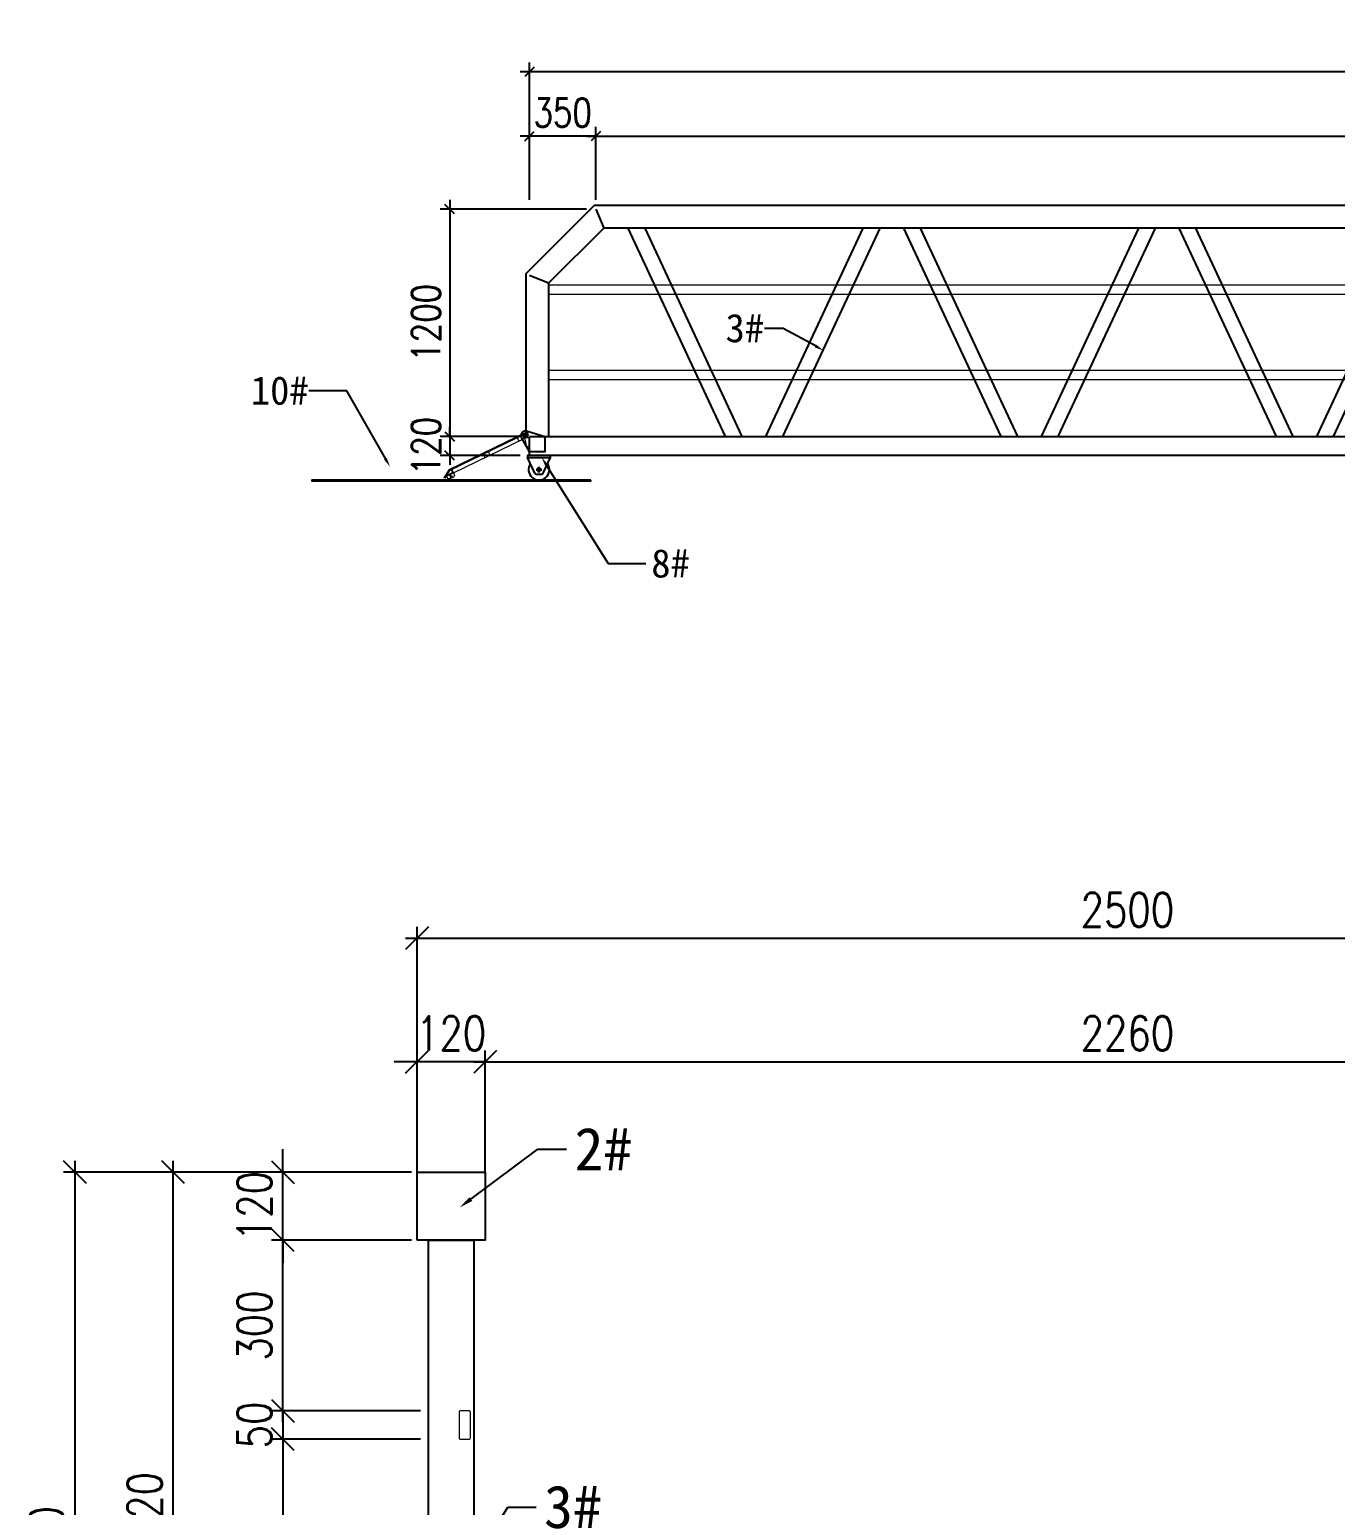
# Model space of a CAD drawing. Extents: x 8238 to 123366, y -35216 to 128109.
# Drawn here: x 37838 to 44732, y 40131 to 47920 of the extents above; entities that cross this region are included whole.
import ezdxf
from ezdxf import colors
from ezdxf.entities.mleader import LeaderData, LeaderLine
from ezdxf.math import Vec2, Vec3

# ---------------------------------------------------------------- set-up
doc = ezdxf.new("R2010")
doc.units = 0
doc.header["$LTSCALE"] = 1000
doc.header["$MEASUREMENT"] = 0
doc.linetypes.add('CENTER', pattern=[2, 1.25, -0.25, 0.25, -0.25])
doc.linetypes.add('CENTER2', pattern=[28.575, 19.05, -3.175, 3.175, -3.175])
for name, color, linetype, lineweight in [('加强板', 140, 'Continuous', 18), ('图框', 7, 'Continuous', 13), ('型材', 7, 'Continuous', 15), ('铝斜撑', 241, 'Continuous', 9)]:
    doc.layers.add(name, color=color, linetype=linetype, lineweight=lineweight)
for name, color, linetype in [('标注', 9, 'Continuous'), ('连接端梁', 130, 'Continuous'), ('铝横梁', 220, 'Continuous'), ('铝通', 4, 'Continuous')]:
    doc.layers.add(name, color=color, linetype=linetype)
doc.styles.add('Arial', font='')
doc.styles.add('HZTXT', font='txtw.shx', dxfattribs={"width": 0.8, "bigfont": 'hztxtw.shx'})
doc.styles.get('Arial').set_extended_font_data('STXihei')
doc.dimstyles.new('DIM-40-SC0.5', dxfattribs={"dimscale": 40, "dimtxt": 3, "dimasz": 2, "dimexe": 1, "dimexo": 1, "dimgap": 1, "dimtad": 1, "dimdec": 1, "dimlfac": 0.5, "dimdsep": 46, "dimtxsty": 'HZTXT', "dimblk": 'OBLIQUE', "dimcen": 0, "dimdle": 1, "dimclrd": 9, "dimclre": 9, "dimclrt": 2, "dimadec": 1, "dimazin": 0, "dimtfac": 1, "dimtdec": 1, "dimtix": 1, "dimtmove": 2, "dimatfit": 3, "dimldrblk": 'OBLIQUE', "dimfxl": 10, "dimtolj": 1, "dimtzin": 0, "dimarcsym": 1})
doc.dimstyles.new('DIM-50', dxfattribs={"dimscale": 50, "dimtxt": 3, "dimasz": 1, "dimexe": 1, "dimexo": 1, "dimgap": 1, "dimtad": 1, "dimdec": 1, "dimdsep": 46, "dimtxsty": 'HZTXT', "dimblk": 'OBLIQUE', "dimblk1": 'ARCHTICK', "dimblk2": 'OBLIQUE', "dimcen": 0, "dimdle": 1, "dimclrd": 9, "dimclre": 9, "dimclrt": 2, "dimadec": 1, "dimazin": 0, "dimtfac": 1, "dimtdec": 1, "dimtix": 1, "dimtmove": 2, "dimatfit": 3, "dimldrblk": 'OBLIQUE', "dimfxl": 15, "dimtolj": 1, "dimtzin": 0, "dimarcsym": 1})

# ---------------------------------------------------------------- blocks, each defined once
blk = doc.blocks.new('_Oblique')
at = {"color": 0, "linetype": 'ByBlock', "lineweight": -2}
blk.add_line((-0.5, -0.5), (0.5, 0.5), dxfattribs=at)
blk = doc.blocks.new('*D385')
at = {"layer": 'Defpoints', "color": 0, "linetype": 'ByBlock', "transparency": 16777216}
for p in [(40477.8, 47696.3), (40477.8, 46971.8, 0), (54477.8, 46971.8, 0)]:
    blk.add_point(p, dxfattribs=at)
at = {"layer": '标注', "color": 9, "linetype": 'ByBlock', "lineweight": -2, "transparency": 16777216}
for p, q in [((54527.8, 47696.3), (40427.8, 47696.3)), ((40477.8, 47021.8), (40477.8, 47746.3)), ((54477.8, 47021.8), (54477.8, 47746.3))]:
    blk.add_line(p, q, dxfattribs=at)
at = {"layer": '标注', "color": 9, "linetype": 'ByBlock', "lineweight": -2, "transparency": 16777216, "xscale": 50, "yscale": 50, "zscale": 50, "rotation": 180}
blk.add_blockref('_Oblique', (40477.8, 47696.3), dxfattribs=at)
at = {"layer": '标注', "color": 9, "linetype": 'ByBlock', "lineweight": -2, "transparency": 16777216, "xscale": 50, "yscale": 50, "zscale": 50}
blk.add_blockref('_Oblique', (54477.8, 47696.3), dxfattribs=at)
at = {"layer": '标注', "color": 2, "linetype": 'ByBlock', "transparency": 16777216, "insert": (47477.8, 47821.3), "char_height": 150, "attachment_point": 5, "style": 'HZTXT'}
blk.add_mtext('\\A1;14000', dxfattribs=at)
blk = doc.blocks.new('_ArchTick')
at = {"color": 0, "linetype": 'ByBlock', "const_width": 0.4}
blk.add_lwpolyline([(-0.5, -0.5), (0.5, 0.5)], dxfattribs=at)
blk = doc.blocks.new('EB')
at = {"layer": '加强板'}
blk.add_lwpolyline([(1337537242.4, 365767056.4), (1337537242.4, 365767006.4), (1337537257.4, 365767006.4), (1337537267.4, 365767056.4)], close=True, dxfattribs=at)
at = {"layer": '铝通'}
blk.add_lwpolyline([(1337537285.1, 365767056, 0.668622), (1337537253.6, 365767089.8), (1337537162.4, 365767061.4), (1337537162.4, 365766981.4), (1337537242.4, 365766981.4)], format="xyb", close=True, dxfattribs=at)
blk.add_circle((1337537262.4, 365767066.4), 7, dxfattribs=at)
blk = doc.blocks.new('*D400')
at = {"layer": 'Defpoints', "color": 0, "linetype": 'ByBlock', "transparency": 16777216}
for p in [(40477.8, 47356.5), (40477.8, 46971.8, 0), (40827.8, 46971.8, 0)]:
    blk.add_point(p, dxfattribs=at)
at = {"layer": '标注', "color": 9, "linetype": 'ByBlock', "lineweight": -2, "transparency": 16777216}
for p, q in [((40477.8, 47021.8), (40477.8, 47406.5)), ((40827.8, 47021.8), (40827.8, 47406.5)), ((40477.8, 47356.5), (40427.8, 47356.5)), ((40827.8, 47356.5), (40477.8, 47356.5)), ((40827.8, 47356.5), (40877.8, 47356.5))]:
    blk.add_line(p, q, dxfattribs=at)
at = {"layer": '标注', "color": 9, "linetype": 'ByBlock', "lineweight": -2, "transparency": 16777216, "xscale": 50, "yscale": 50, "zscale": 50}
blk.add_blockref('_Oblique', (40477.8, 47356.5), dxfattribs=at)
at = {"layer": '标注', "color": 9, "linetype": 'ByBlock', "lineweight": -2, "transparency": 16777216, "xscale": 50, "yscale": 50, "zscale": 50, "rotation": 180}
blk.add_blockref('_Oblique', (40827.8, 47356.5), dxfattribs=at)
at = {"layer": '标注', "color": 2, "linetype": 'ByBlock', "transparency": 16777216, "insert": (40652.8, 47481.5), "char_height": 150, "attachment_point": 5, "style": 'HZTXT'}
blk.add_mtext('\\A1;350', dxfattribs=at)
blk = doc.blocks.new('*D401')
at = {"layer": 'Defpoints', "color": 0, "linetype": 'ByBlock', "transparency": 16777216}
for p in [(54127.8, 47356.5), (40827.8, 46971.8, 0), (54127.8, 46971.8, 0)]:
    blk.add_point(p, dxfattribs=at)
at = {"layer": '标注', "color": 9, "linetype": 'ByBlock', "lineweight": -2, "transparency": 16777216}
for p, q in [((40827.8, 47021.8), (40827.8, 47406.5)), ((54127.8, 47021.8), (54127.8, 47406.5)), ((40777.8, 47356.5), (54177.8, 47356.5))]:
    blk.add_line(p, q, dxfattribs=at)
at = {"layer": '标注', "color": 9, "linetype": 'ByBlock', "lineweight": -2, "transparency": 16777216, "xscale": 50, "yscale": 50, "zscale": 50, "rotation": 180}
blk.add_blockref('_Oblique', (40827.8, 47356.5), dxfattribs=at)
at = {"layer": '标注', "color": 9, "linetype": 'ByBlock', "lineweight": -2, "transparency": 16777216, "xscale": 50, "yscale": 50, "zscale": 50}
blk.add_blockref('_Oblique', (54127.8, 47356.5), dxfattribs=at)
at = {"layer": '标注', "color": 2, "linetype": 'ByBlock', "transparency": 16777216, "insert": (47477.8, 47481.5), "char_height": 150, "attachment_point": 5, "style": 'HZTXT'}
blk.add_mtext('\\A1;13300', dxfattribs=at)
blk = doc.blocks.new('GW-R')
at = {"color": 3, "linetype": 'CENTER2'}
for p, q in [((8398.2, 1959.9), (8368.2, 1959.9)), ((8383.2, 1944.9), (8383.2, 1974.9))]:
    blk.add_line(p, q, dxfattribs=at)
at = {"color": 1, "linetype": 'CENTER', "ltscale": 0.52}
for p, q in [((8368.9, 1959.9), (8397.5, 1959.9)), ((8383.2, 1974.2), (8383.2, 1945.6))]:
    blk.add_line(p, q, dxfattribs=at)
blk.add_lwpolyline([(8443.2, 2034.9), (8323.2, 2034.9), (8323.2, 2024.9), (8443.2, 2024.9)], close=True)
at = {"color": 0}
for points in [[(8360.4, 1941.6), (8323.2, 2024.9)], [(8405.9, 1941.6), (8443.2, 2024.9)]]:
    blk.add_lwpolyline(points, dxfattribs=at)
blk.add_lwpolyline([(8405.9, 1941.6, -0.317501), (8396.5, 1934.9), (8369.9, 1934.9, -0.317501), (8360.4, 1941.6)], format="xyb")
blk.add_circle((8383.2, 1959.9), 9)
blk.add_circle((8383.2, 1959.9), 9)
blk.add_arc((8383.2, 1959.9), 55, 144.99437, 35.00563)
blk = doc.blocks.new('*U357')
at = {"layer": '铝横梁', "color": 6}
for points in [[(-664.3, 550), (-150.8, -550)], [(-576, 550), (-62.5, -550)], [(576, 550), (62.5, -550)], [(664.3, 550), (150.8, -550)]]:
    blk.add_lwpolyline(points, dxfattribs=at)
blk = doc.blocks.new('*U358')
at = {"layer": '标注', "color": 0, "linetype": 'ByBlock', "lineweight": -2, "transparency": 16777216}
for p in [(0, 0), (1454, 0), (2908, 0)]:
    blk.add_blockref('*U357', p, dxfattribs=at)
blk = doc.blocks.new('*D469')
at = {"color": 9, "lineweight": -2, "transparency": 16777216}
for p, q in [((40777.8, 46971.8), (40006.6, 46971.8)), ((40056.6, 47021.8), (40056.6, 45721.8)), ((40427.8, 45771.8), (40006.6, 45771.8))]:
    blk.add_line(p, q, dxfattribs=at)
at = {"layer": 'Defpoints', "color": 0, "transparency": 16777216}
for p in [(40827.8, 46971.8, 0), (40056.6, 45771.8), (40477.8, 45771.8, 0)]:
    blk.add_point(p, dxfattribs=at)
at = {"color": 9, "lineweight": -2, "transparency": 16777216, "xscale": 50, "yscale": 50, "zscale": 50}
for p, rotation in [((40056.6, 46971.8), 90), ((40056.6, 45771.8), 270)]:
    blk.add_blockref('_Oblique', p, dxfattribs=dict(at, rotation=rotation))
at = {"color": 2, "transparency": 16777216, "insert": (39931.6, 46371.8), "char_height": 150, "attachment_point": 5, "rotation": 90, "style": 'HZTXT'}
blk.add_mtext('\\A1;1200', dxfattribs=at)
blk = doc.blocks.new('*D470')
at = {"color": 9, "lineweight": -2, "transparency": 16777216}
for p, q in [((40056.6, 45771.8), (40056.6, 45821.8)), ((40427.8, 45771.8), (40006.6, 45771.8)), ((40056.6, 45771.8), (40056.6, 45671.8)), ((40427.8, 45671.8), (40006.6, 45671.8)), ((40056.6, 45671.8), (40056.6, 45621.8))]:
    blk.add_line(p, q, dxfattribs=at)
at = {"layer": 'Defpoints', "color": 0, "transparency": 16777216}
for p in [(40477.8, 45771.8, 0), (40056.6, 45671.8), (40477.8, 45671.8, 0)]:
    blk.add_point(p, dxfattribs=at)
at = {"color": 9, "lineweight": -2, "transparency": 16777216, "xscale": 50, "yscale": 50, "zscale": 50}
for p, rotation in [((40056.6, 45771.8), 270), ((40056.6, 45671.8), 90)]:
    blk.add_blockref('_Oblique', p, dxfattribs=dict(at, rotation=rotation))
at = {"color": 2, "transparency": 16777216, "insert": (39931.6, 45721.8), "char_height": 150, "width": 285.714, "attachment_point": 5, "rotation": 90, "style": 'HZTXT'}
blk.add_mtext('\\A1;{\\Ftxtw,hztxtw|c134;120}', dxfattribs=at)
blk = doc.blocks.new('A$C32F71815')
at = {"layer": '铝斜撑', "linetype": 'Continuous'}
for p, q in [((3, 20), (0, 20)), ((0, 20), (0, 0)), ((40, 0), (0, 0)), ((3, 20), (3, 3)), ((40, 3), (3, 3)), ((40, 0), (40, 3))]:
    blk.add_line(p, q, dxfattribs=at)
blk = doc.blocks.new('A$C42B83C84')
at = {"layer": '图框', "lineweight": 0}
h = blk.add_hatch(dxfattribs=at)
h.set_pattern_fill('ANSI31', color=256, scale=0.5, style=0)
h.set_pattern_definition([(45, (82514.4754, -36464.1272), (-1.122532015, 1.122532015), [])])
edge = h.paths.add_edge_path(flags=17)
edge.add_arc((15, 30), 6.5, 0, 360)
edge = h.paths.add_edge_path()
edge.add_arc((15, 30), 10, 0, 360)
for p, q in [((0, 25), (0, 45)), ((0, 45), (458.1, 45)), ((5, 25), (0, 25)), ((5, 40), (5, 25)), ((456.6, 40), (5, 40)), ((456.6, 40), (497.3, 14.9)), ((458.1, 45), (500, 19.1)), ((461.7, 7), (461.7, 23)), ((466.7, 7), (466.7, 23)), ((497.3, 14.9), (500, 19.1))]:
    blk.add_line(p, q, dxfattribs=at)
for points in [[(29.2, 20), (29.2, 40), (444.2, 40), (444.2, 20)], [(59.2, 40), (59.2, 20), (29.2, 20), (29.2, 40)], [(259.2, 40), (259.2, 20), (229.2, 20), (229.2, 40)]]:
    blk.add_lwpolyline(points, close=True, dxfattribs=at)
blk.add_lwpolyline([(444.2, 20), (444.2, 10, 0.414214), (454.2, 0), (474.2, 0, 0.414214), (484.2, 10), (484.2, 20)], format="xyb", dxfattribs=at)
blk.add_lwpolyline([(458.2, 0), (458.2, 7), (470.2, 7), (470.2, 0)], dxfattribs=at)
for radius in [10, 6.5]:
    blk.add_circle((15, 30), radius, dxfattribs=at)
blk.add_blockref('A$C32F71815', (444.2, 20), dxfattribs=at)
blk = doc.blocks.new('*D403')
at = {"layer": 'Defpoints', "color": 0, "transparency": 16777216}
for p in [(40679.6, 43591.7), (40679.6, 43163.8, 0), (40919.6, 43163.8, 0)]:
    blk.add_point(p, dxfattribs=at)
at = {"layer": '标注', "color": 9, "lineweight": -2, "transparency": 16777216}
for p, q in [((40679.6, 43203.8), (40679.6, 43631.7)), ((40919.6, 43203.8), (40919.6, 43631.7)), ((40679.6, 43591.7), (40599.6, 43591.7)), ((40919.6, 43591.7), (40679.6, 43591.7)), ((40919.6, 43591.7), (40999.6, 43591.7))]:
    blk.add_line(p, q, dxfattribs=at)
at = {"layer": '标注', "color": 9, "lineweight": -2, "transparency": 16777216, "xscale": 80, "yscale": 80, "zscale": 80}
blk.add_blockref('_Oblique', (40679.6, 43591.7), dxfattribs=at)
at = {"layer": '标注', "color": 9, "lineweight": -2, "transparency": 16777216, "xscale": 80, "yscale": 80, "zscale": 80, "rotation": 180}
blk.add_blockref('_Oblique', (40919.6, 43591.7), dxfattribs=at)
at = {"layer": '标注', "color": 2, "transparency": 16777216, "insert": (40799.6, 43691.7), "char_height": 120, "attachment_point": 5, "style": 'HZTXT'}
blk.add_mtext('\\A1;120', dxfattribs=at)
blk = doc.blocks.new('*D404')
at = {"layer": 'Defpoints', "color": 0, "transparency": 16777216}
for p in [(45439.6, 43591.7), (40919.6, 43163.8), (45439.6, 43163.8)]:
    blk.add_point(p, dxfattribs=at)
at = {"layer": '标注', "color": 9, "lineweight": -2, "transparency": 16777216}
for p, q in [((40919.6, 43203.8), (40919.6, 43631.7)), ((45439.6, 43203.8), (45439.6, 43631.7)), ((40879.6, 43591.7), (45479.6, 43591.7))]:
    blk.add_line(p, q, dxfattribs=at)
at = {"layer": '标注', "color": 9, "lineweight": -2, "transparency": 16777216, "xscale": 80, "yscale": 80, "zscale": 80, "rotation": 180}
blk.add_blockref('_Oblique', (40919.6, 43591.7), dxfattribs=at)
at = {"layer": '标注', "color": 9, "lineweight": -2, "transparency": 16777216, "xscale": 80, "yscale": 80, "zscale": 80}
blk.add_blockref('_Oblique', (45439.6, 43591.7), dxfattribs=at)
at = {"layer": '标注', "color": 2, "transparency": 16777216, "insert": (43179.6, 43691.7), "char_height": 120, "attachment_point": 5, "style": 'HZTXT'}
blk.add_mtext('\\A1;2260', dxfattribs=at)
blk = doc.blocks.new('*D406')
at = {"layer": 'Defpoints', "color": 0, "transparency": 16777216}
for p in [(45679.6, 44026.3), (40679.6, 43163.8), (45679.6, 43163.8)]:
    blk.add_point(p, dxfattribs=at)
at = {"layer": '标注', "color": 9, "lineweight": -2, "transparency": 16777216}
for p, q in [((40679.6, 43203.8), (40679.6, 44066.3)), ((45679.6, 43203.8), (45679.6, 44066.3)), ((40639.6, 44026.3), (45719.6, 44026.3))]:
    blk.add_line(p, q, dxfattribs=at)
at = {"layer": '标注', "color": 9, "lineweight": -2, "transparency": 16777216, "xscale": 80, "yscale": 80, "zscale": 80, "rotation": 180}
blk.add_blockref('_Oblique', (40679.6, 44026.3), dxfattribs=at)
at = {"layer": '标注', "color": 9, "lineweight": -2, "transparency": 16777216, "xscale": 80, "yscale": 80, "zscale": 80}
blk.add_blockref('_Oblique', (45679.6, 44026.3), dxfattribs=at)
at = {"layer": '标注', "color": 2, "transparency": 16777216, "insert": (43179.6, 44126.3), "char_height": 120, "attachment_point": 5, "style": 'HZTXT'}
blk.add_mtext('\\A1;2500', dxfattribs=at)
blk = doc.blocks.new('*D411')
at = {"layer": 'Defpoints', "color": 0, "transparency": 16777216}
for p in [(39821.1, 43203.8), (40699.7, 43203.8, 0), (40699.7, 40763.8)]:
    blk.add_point(p, dxfattribs=at)
at = {"layer": '标注', "color": 9, "lineweight": -2, "transparency": 16777216}
for p, q in [((40659.7, 43203.8), (39781.1, 43203.8)), ((39821.1, 40723.8), (39821.1, 43243.8)), ((40659.7, 40763.8), (39781.1, 40763.8))]:
    blk.add_line(p, q, dxfattribs=at)
at = {"layer": '标注', "color": 9, "lineweight": -2, "transparency": 16777216, "xscale": 80, "yscale": 80, "zscale": 80}
for p, rotation in [((39821.1, 43203.8), 90), ((39821.1, 40763.8), 270)]:
    blk.add_blockref('_Oblique', p, dxfattribs=dict(at, rotation=rotation))
at = {"layer": '标注', "color": 2, "transparency": 16777216, "insert": (39721.1, 41983.8), "char_height": 120, "attachment_point": 5, "rotation": 90, "style": 'HZTXT'}
blk.add_mtext('\\A1;1220', dxfattribs=at)
blk = doc.blocks.new('*D412')
at = {"layer": 'Defpoints', "color": 0, "transparency": 16777216}
for p in [(40207.3, 43203.8), (40699.7, 43203.8, 0), (40699.7, 42963.8)]:
    blk.add_point(p, dxfattribs=at)
at = {"layer": '标注', "color": 9, "lineweight": -2, "transparency": 16777216}
for p, q in [((40207.3, 43203.8), (40207.3, 43283.8)), ((40659.7, 43203.8), (40167.3, 43203.8)), ((40207.3, 42963.8), (40207.3, 43203.8)), ((40659.7, 42963.8), (40167.3, 42963.8)), ((40207.3, 42963.8), (40207.3, 42883.8))]:
    blk.add_line(p, q, dxfattribs=at)
at = {"layer": '标注', "color": 9, "lineweight": -2, "transparency": 16777216, "xscale": 80, "yscale": 80, "zscale": 80}
for p, rotation in [((40207.3, 43203.8), 270), ((40207.3, 42963.8), 90)]:
    blk.add_blockref('_Oblique', p, dxfattribs=dict(at, rotation=rotation))
at = {"layer": '标注', "color": 2, "transparency": 16777216, "insert": (40107.3, 43083.8), "char_height": 120, "attachment_point": 5, "rotation": 90, "style": 'HZTXT'}
blk.add_mtext('\\A1;120', dxfattribs=at)
blk = doc.blocks.new('*D413')
at = {"layer": 'Defpoints', "color": 0, "transparency": 16777216}
for p in [(40699.7, 43203.8, 0), (39475.9, 40523.8), (40699.7, 40523.8, 0)]:
    blk.add_point(p, dxfattribs=at)
at = {"layer": '标注', "color": 9, "lineweight": -2, "transparency": 16777216}
for p, q in [((40659.7, 43203.8), (39435.9, 43203.8)), ((39475.9, 43243.8), (39475.9, 40483.8)), ((40659.7, 40523.8), (39435.9, 40523.8))]:
    blk.add_line(p, q, dxfattribs=at)
at = {"layer": '标注', "color": 9, "lineweight": -2, "transparency": 16777216, "xscale": 80, "yscale": 80, "zscale": 80}
for p, rotation in [((39475.9, 43203.8), 90), ((39475.9, 40523.8), 270)]:
    blk.add_blockref('_Oblique', p, dxfattribs=dict(at, rotation=rotation))
at = {"layer": '标注', "color": 2, "transparency": 16777216, "insert": (39375.9, 41863.8), "char_height": 120, "attachment_point": 5, "rotation": 90, "style": 'HZTXT'}
blk.add_mtext('\\A1;1340', dxfattribs=at)
blk = doc.blocks.new('*D414')
at = {"layer": 'Defpoints', "color": 0, "transparency": 16777216}
for p in [(40207.3, 42963.8), (40699.7, 42963.8, 0), (40731.6, 42363.8)]:
    blk.add_point(p, dxfattribs=at)
at = {"layer": '标注', "color": 9, "lineweight": -2, "transparency": 16777216}
for p, q in [((40207.3, 42323.8), (40207.3, 43003.8)), ((40659.7, 42963.8), (40167.3, 42963.8)), ((40691.6, 42363.8), (40167.3, 42363.8))]:
    blk.add_line(p, q, dxfattribs=at)
at = {"layer": '标注', "color": 9, "lineweight": -2, "transparency": 16777216, "xscale": 80, "yscale": 80, "zscale": 80}
for p, rotation in [((40207.3, 42963.8), 90), ((40207.3, 42363.8), 270)]:
    blk.add_blockref('_Oblique', p, dxfattribs=dict(at, rotation=rotation))
at = {"layer": '标注', "color": 2, "transparency": 16777216, "insert": (40107.3, 42663.8), "char_height": 120, "attachment_point": 5, "rotation": 90, "style": 'HZTXT'}
blk.add_mtext('\\A1;300', dxfattribs=at)
blk = doc.blocks.new('*D416')
at = {"layer": 'Defpoints', "color": 0, "transparency": 16777216}
for p in [(40731.6, 42363.8), (40207.3, 42263.8), (40731.6, 42263.8)]:
    blk.add_point(p, dxfattribs=at)
at = {"layer": '标注', "color": 9, "lineweight": -2, "transparency": 16777216}
for p, q in [((40207.3, 42363.8), (40207.3, 42443.8)), ((40691.6, 42363.8), (40167.3, 42363.8)), ((40207.3, 42363.8), (40207.3, 42263.8)), ((40691.6, 42263.8), (40167.3, 42263.8)), ((40207.3, 42263.8), (40207.3, 42183.8))]:
    blk.add_line(p, q, dxfattribs=at)
at = {"layer": '标注', "color": 9, "lineweight": -2, "transparency": 16777216, "xscale": 80, "yscale": 80, "zscale": 80}
for p, rotation in [((40207.3, 42363.8), 270), ((40207.3, 42263.8), 90)]:
    blk.add_blockref('_Oblique', p, dxfattribs=dict(at, rotation=rotation))
at = {"layer": '标注', "color": 2, "transparency": 16777216, "insert": (40107.3, 42313.8), "char_height": 120, "attachment_point": 5, "rotation": 90, "style": 'HZTXT'}
blk.add_mtext('\\A1;50', dxfattribs=at)
blk = doc.blocks.new('*D419')
at = {"layer": 'Defpoints', "color": 0, "transparency": 16777216}
for p in [(40731.6, 42263.8), (40207.3, 41463.8), (40731.6, 41463.8, 0)]:
    blk.add_point(p, dxfattribs=at)
at = {"layer": '标注', "color": 9, "lineweight": -2, "transparency": 16777216}
for p, q in [((40207.3, 42303.8), (40207.3, 41423.8)), ((40691.6, 42263.8), (40167.3, 42263.8)), ((40691.6, 41463.8), (40167.3, 41463.8))]:
    blk.add_line(p, q, dxfattribs=at)
at = {"layer": '标注', "color": 9, "lineweight": -2, "transparency": 16777216, "xscale": 80, "yscale": 80, "zscale": 80}
for p, rotation in [((40207.3, 42263.8), 90), ((40207.3, 41463.8), 270)]:
    blk.add_blockref('_Oblique', p, dxfattribs=dict(at, rotation=rotation))
at = {"layer": '标注', "color": 2, "transparency": 16777216, "insert": (40107.3, 41863.8), "char_height": 120, "attachment_point": 5, "rotation": 90, "style": 'HZTXT'}
blk.add_mtext('\\A1;400', dxfattribs=at)
blk = doc.blocks.new('asfsdfsdfgf')
at = {"layer": '型材', "elevation": 0}
blk.add_lwpolyline([(40862.55, 42263.77, 0.4142136), (40867.55, 42268.77), (40867.55, 42358.77, 0.4142136), (40862.55, 42363.77), (40832.55, 42363.77, 0.4142136), (40827.55, 42358.77), (40827.55, 42268.77, 0.4142136), (40832.55, 42263.77)], format="xyb", close=True, dxfattribs=at)
at = {"layer": '铝横梁', "color": 6, "elevation": 0}
blk.add_lwpolyline([(40719.55, 42963.8), (40879.55, 42963.8), (40879.55, 40763.81), (40719.55, 40763.81)], close=True, dxfattribs=at)
at = {"layer": '铝通', "elevation": 0}
blk.add_lwpolyline([(40679.55, 42963.8), (40679.55, 43203.8), (40919.55, 43203.8), (40919.55, 42963.8), (40679.55, 42963.8)], dxfattribs=at)
at = {"layer": '标注'}
for base, p1, p2, picture, middle in [((45679.58, 44026.25, 0), (40679.55, 43163.8, 0), (45679.58, 43163.8, 0), '*D406', (43179.56, 44126.25, 0)), ((45439.58, 43591.72, 0), (40919.55, 43163.8, 0), (45439.58, 43163.8, 0), '*D404', (43179.56, 43691.72, 0))]:
    dim = blk.add_linear_dim(base=base, p1=p1, p2=p2, dimstyle='DIM-40-SC0.5', dxfattribs=at)
    dim.commit()
    dim.dimension.update_dxf_attribs({"geometry": picture, "text_midpoint": middle})
for base, p1, p2, angle, picture, middle in [((40679.55, 43591.72, 0), (40919.55, 43163.8, 0), (40679.55, 43163.8, 0), 180, '*D403', (40799.55, 43691.72, 0)), ((40207.26, 43203.8, 0), (40699.65, 42963.8, 0), (40699.65, 43203.8, 0), 90, '*D412', (40107.26, 43083.8, 0)), ((39475.9, 40523.81, 0), (40699.65, 43203.8, 0), (40699.65, 40523.81, 0), 90, '*D413', (39375.9, 41863.8, 0)), ((39821.07, 43203.8, 0), (40699.65, 40763.81, 0), (40699.65, 43203.8, 0), 90, '*D411', (39721.07, 41983.8, 0)), ((40207.26, 42963.8, 0), (40731.55, 42363.77, 0), (40699.65, 42963.8, 0), 90, '*D414', (40107.26, 42663.79, 0)), ((40207.26, 42263.77, 0), (40731.55, 42363.77, 0), (40731.55, 42263.77, 0), 90, '*D416', (40107.26, 42313.77, 0)), ((40207.26, 41463.77, 0), (40731.55, 42263.77, 0), (40731.55, 41463.77, 0), 90, '*D419', (40107.26, 41863.77, 0))]:
    dim = blk.add_linear_dim(base=base, p1=p1, p2=p2, angle=angle, dimstyle='DIM-40-SC0.5', dxfattribs=at)
    dim.commit()
    dim.dimension.update_dxf_attribs({"geometry": picture, "text_midpoint": middle})
at = {"layer": '标注', "color": 6}
ml = blk.add_multileader_mtext('Standard', dxfattribs=at)
ml.set_content('2#', color=6, style='Arial')
ml.set_leader_properties(color=9)
ml.build(insert=Vec2(0, 0))
ml.multileader.update_dxf_attribs({"dogleg_length": 100, "arrow_head_size": 50})
ctx = ml.context
ctx.base_point, ctx.char_height, ctx.arrow_head_size, ctx.landing_gap_size, ctx.plane_origin = Vec3(41205.18, 43284.85, 0), 150, 50, 1, Vec3(41105.18, 43748.58, 0)
ctx.text_align_type = 2
notes = []
notes.append((ctx, [(0, (1, 1, 0), (41105.18, 43284.85, 0), (1, 0), 100, [(0, [(40829.3, 43078.72, 0)], 0, [])])]))
ctx.mtext.insert, ctx.mtext.alignment, ctx.mtext.flow_direction = Vec3(41437.91, 43359.85, 0), 3, 5
ml = blk.add_multileader_mtext('Standard', dxfattribs=at)
ml.set_content('3#', color=6, style='Arial')
ml.set_leader_properties(color=9)
ml.build(insert=Vec2(0, 0))
ml.multileader.update_dxf_attribs({"dogleg_length": 100, "arrow_head_size": 50})
ctx = ml.context
ctx.base_point, ctx.char_height, ctx.arrow_head_size, ctx.landing_gap_size, ctx.plane_origin = Vec3(41098.78, 42024.54, 0), 150, 50, 1, Vec3(37997.78, 42488.27, 0)
ctx.text_align_type = 2
notes.append((ctx, [(0, (1, 1, 0), (40998.78, 42024.54, 0), (1, 0), 100, [(0, [(40785.83, 41678.6, 0)], 0, [])])]))
ctx.mtext.insert, ctx.mtext.alignment, ctx.mtext.flow_direction = Vec3(41330.51, 42101.34, 0), 3, 5
for ctx, leaders in notes:
    for number, flags, end, landing, length, lines in leaders:
        leader = LeaderData()
        leader.index, (leader.has_last_leader_line, leader.has_dogleg_vector, leader.attachment_direction) = number, flags
        leader.last_leader_point, leader.dogleg_vector, leader.dogleg_length = Vec3(end), Vec3(landing), length
        for number, points, colour, breaks in lines:
            line = LeaderLine()
            line.index, line.vertices, line.color, line.breaks = number, Vec3.list(points), colors.encode_raw_color(colour), breaks
            leader.lines.append(line)
        ctx.leaders.append(leader)

msp = doc.modelspace()

# ---------------------------------------------------------------- linework, layer by layer
at = {"color": 7}
msp.add_lwpolyline([(40802.3, 45541.96), (39329.12, 45541.96), (39329.12, 45537.96), (40802.3, 45537.96), (40802.3, 45541.96)], dxfattribs=at)
at = {"layer": '型材'}
for points in [[(40577.78, 46571.82), (54377.78, 46571.82), (54377.78, 46521.82), (40577.78, 46521.82)], [(40577.78, 46121.82), (54377.78, 46121.82), (54377.78, 46071.82), (40577.78, 46071.82)]]:
    msp.add_lwpolyline(points, close=True, dxfattribs=at)
at = {"layer": '铝通', "color": 4}
for points in [[(54497.78, 45771.81), (54497.78, 46630.1), (54136.06, 46991.81), (40819.49, 46991.81), (40457.78, 46630.1), (40457.78, 45771.81)], [(40827.78, 46971.81), (40869.2, 46871.81)], [(54377.78, 45771.81), (54377.78, 46580.39), (54086.36, 46871.81), (40869.2, 46871.81), (40577.78, 46580.39), (40577.78, 45771.81)], [(40577.78, 46580.39), (40477.78, 46621.81)], [(40477.78, 45771.81), (54477.78, 45771.81), (54477.78, 45671.81), (40477.78, 45671.81), (40477.78, 45771.81)]]:
    msp.add_lwpolyline(points, dxfattribs=at)
at = {"layer": '铝通'}
msp.add_circle((40457.78, 45776.81), 7, dxfattribs=at)

# ---------------------------------------------------------------- block references
msp.add_blockref('GW-R', (32144.58, 43636.88))
at = {"layer": '图框', "lineweight": 0, "xscale": -1, "rotation": 25.91412500438139}
msp.add_blockref('A$C42B83C84', (40484.15, 45756.03), dxfattribs=at)
at = {"layer": '型材', "color": 22, "xscale": -1}
msp.add_blockref('EB', (1337577720.15, -365721289.62), dxfattribs=at)
at = {"layer": '标注', "color": 4, "linetype": 'ByBlock'}
msp.add_blockref('*U358', (41661.83, 46321.81), dxfattribs=at)
at = {"layer": '连接端梁', "color": 0, "xscale": 1.5, "yscale": 1.5, "zscale": 1.5}
msp.add_blockref('asfsdfsdfgf', (-21135.49, -22915.38), dxfattribs=at)

# ---------------------------------------------------------------- dimensions: what is measured, and where the dimension line sits
dim = msp.add_linear_dim(base=(40056.58, 45771.81, 0), p1=(40827.78, 46971.81), p2=(40477.78, 45771.81), angle=90, dimstyle='DIM-50')
dim.commit()
dim.dimension.update_dxf_attribs({"geometry": '*D469', "text_midpoint": (39931.58, 46371.81, 0)})
dim = msp.add_linear_dim(base=(40056.58, 45671.81, 0), p1=(40477.78, 45771.81), p2=(40477.78, 45671.81), angle=90, text='{\\Ftxtw,hztxtw|c134;120}', dimstyle='DIM-50')
dim.commit()
dim.dimension.update_dxf_attribs({"geometry": '*D470', "text_midpoint": (39931.58, 45721.81, 0)})
at = {"layer": '标注', "color": 4, "linetype": 'ByBlock'}
dim = msp.add_aligned_dim(p1=(54477.78, 46971.81), p2=(40477.78, 46971.81), distance=-724.49, dimstyle='DIM-50', dxfattribs=at)
dim.commit()
dim.dimension.update_dxf_attribs({"geometry": '*D385', "text_midpoint": (47477.78, 47821.31, 0)})
dim = msp.add_linear_dim(base=(40477.78, 47356.49, 0), p1=(40827.78, 46971.81), p2=(40477.78, 46971.81), dimstyle='DIM-50', dxfattribs=at)
dim.commit()
dim.dimension.update_dxf_attribs({"geometry": '*D400', "text_midpoint": (40652.78, 47481.49, 0)})
dim = msp.add_linear_dim(base=(54127.78, 47356.49, 0), p1=(40827.78, 46971.81), p2=(54127.78, 46971.81), angle=180, dimstyle='DIM-50', dxfattribs=at)
dim.commit()
dim.dimension.update_dxf_attribs({"geometry": '*D401', "text_midpoint": (47477.78, 47481.49, 0)})

# ---------------------------------------------------------------- leaders
at = {"layer": '标注', "color": 6}
ml = msp.add_multileader_mtext('Standard', dxfattribs=at)
ml.set_content('3#', color=6, style='Arial')
ml.set_leader_properties(color=9)
ml.build(insert=Vec2(0, 0))
ml.multileader.update_dxf_attribs({"dogleg_length": 100, "arrow_head_size": 50})
ctx = ml.context
ctx.base_point, ctx.char_height, ctx.arrow_head_size, ctx.landing_gap_size, ctx.plane_origin = Vec3(41465.54, 46342.57, 0), 150, 50, 1, Vec3(46008.8, 47048.43, 0)
ctx.text_align_type = 2
notes = []
notes.append((ctx, [(0, (1, 1, 0), (41817.54, 46342.57, 0), (-1, 0), 100, [(0, [(42030.48, 46225.59, 0)], 0, [])])]))
ctx.mtext.insert, ctx.mtext.width, ctx.mtext.alignment, ctx.mtext.flow_direction = Vec3(41716.54, 46419.38, 0), 139.4913, 3, 5
ml = msp.add_multileader_mtext('Standard', dxfattribs=at)
ml.set_content('10#', color=6, style='Arial')
ml.set_leader_properties(color=9)
ml.build(insert=Vec2(0, 0))
ml.multileader.update_dxf_attribs({"dogleg_length": 200, "arrow_head_size": 50})
ctx = ml.context
ctx.base_point, ctx.char_height, ctx.arrow_head_size, ctx.landing_gap_size, ctx.plane_origin = Vec3(38947.09, 46012.98, 0), 150, 50, 1, Vec3(48230.14, 47671.39, 0)
ctx.text_align_type = 2
notes.append((ctx, [(1, (1, 1, 0), (39513.37, 46012.98, 0), (-1, 0), 200, [(0, [(39741.5, 45612.04, 0)], 0, [])])]))
ctx.mtext.insert, ctx.mtext.alignment, ctx.mtext.flow_direction = Vec3(39312.37, 46089.79, 0), 3, 5
ml = msp.add_multileader_mtext('Standard', dxfattribs=at)
ml.set_content('8#', color=6, style='Arial')
ml.set_leader_properties(color=9)
ml.build(insert=Vec2(0, 0))
ml.multileader.update_dxf_attribs({"dogleg_length": 200, "arrow_head_size": 50})
ctx = ml.context
ctx.base_point, ctx.char_height, ctx.arrow_head_size, ctx.landing_gap_size, ctx.plane_origin = Vec3(41092.6, 45101.12, 0), 150, 50, 1, Vec3(44803.18, -559512.1, 0)
ctx.text_align_type = 2
notes.append((ctx, [(1, (1, 1, 0), (40892.6, 45101.12, 0), (1, 0), 200, [(0, [(40541.69, 45661.88, 0)], 0, [])])]))
ctx.mtext.insert, ctx.mtext.alignment, ctx.mtext.flow_direction = Vec3(41324.52, 45177.93, 0), 3, 5
for ctx, leaders in notes:
    for number, flags, end, landing, length, lines in leaders:
        leader = LeaderData()
        leader.index, (leader.has_last_leader_line, leader.has_dogleg_vector, leader.attachment_direction) = number, flags
        leader.last_leader_point, leader.dogleg_vector, leader.dogleg_length = Vec3(end), Vec3(landing), length
        for number, points, colour, breaks in lines:
            line = LeaderLine()
            line.index, line.vertices, line.color, line.breaks = number, Vec3.list(points), colors.encode_raw_color(colour), breaks
            leader.lines.append(line)
        ctx.leaders.append(leader)

doc.saveas('drawing.dxf')
